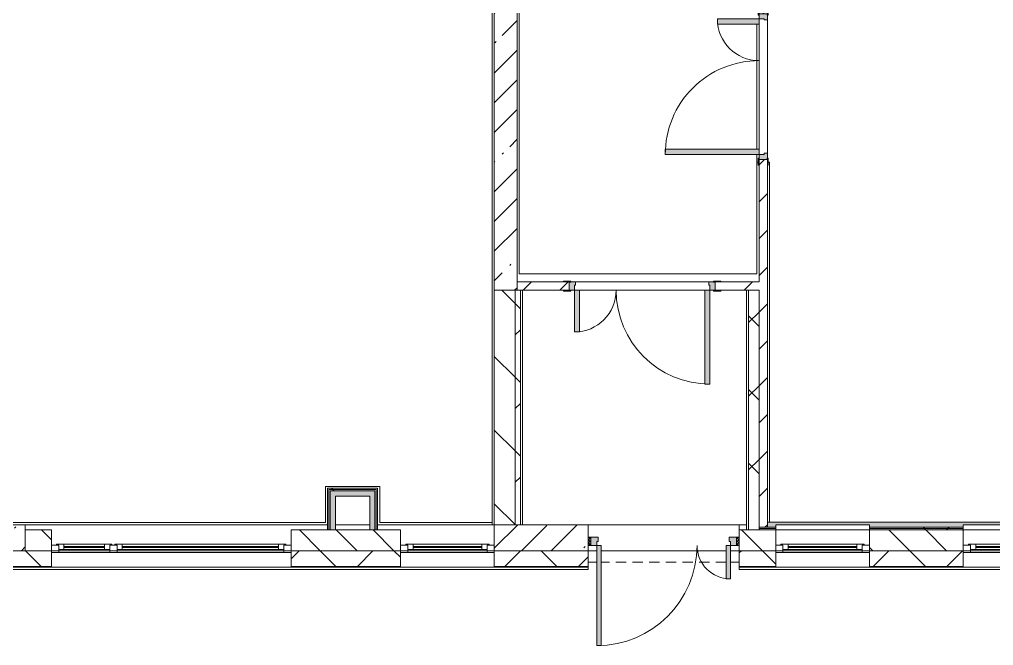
# Model space of a CAD drawing. Header units: millimetres. Extents: x -3724 to 231642, y -8553 to 29017.
# Drawn here: x 182278 to 191624, y -1010 to 5000 of the extents above; entities that cross this region are included whole.
import ezdxf

# ---------------------------------------------------------------- set-up
doc = ezdxf.new("R2010")
doc.units = ezdxf.units.MM
doc.linetypes.add('200_ШТРИХ__ш1_п0_6_', pattern=[160, 100, -60])
for name, color, linetype, lineweight in [('A-DETL-MBND-1', 7, '200_ШТРИХ__ш1_п0_6_', 9), ('A-GENM-1', 7, 'Continuous', 5), ('A-GLAZ-2', 7, 'Continuous', 5), ('A-WALL', 7, 'Continuous', 9), ('A-WALL-3', 7, 'Continuous', 5), ('I-WALL-3', 7, 'Continuous', 5), ('S-COLS-2', 7, 'Continuous', 5)]:
    doc.layers.add(name, color=color, linetype=linetype, lineweight=lineweight)
for name, color, linetype, lineweight, true_color in [('A-DOOR-2', 7, 'Continuous', 5, 0xaaaaaa), ('A-DOOR-3', 7, 'Continuous', 5, 0xe2e2e2), ('A-DOOR-FRAM-3', 7, 'Continuous', 5, 0xe2e2e2), ('A-DOOR-FRAM-4', 7, 'Continuous', 5, 0xaaaaaa), ('A-FLOR-1', 7, 'Continuous', 5, 0xaaaaaa), ('I-WALL-2', 7, 'Continuous', 9, 0xe7e7e7)]:
    doc.layers.add(name, color=color, linetype=linetype, lineweight=lineweight, true_color=true_color)
pattern_1 = [(45, (79704.28, 0), (-176.7767, 176.7767), [])]
pattern_2 = [(45, (79704.3, 0), (-353.5534, 353.5534), []), (135, (79704.3, 0), (-353.5534, -353.5534), [])]
pattern_3 = [(45, (79704.28, 0), (-285.1231, 285.1231), []), (45, (79989.4, 0), (-285.1231, 285.1231), [504.031, -100.806, 16.764, -84.042])]
pattern_4 = [(45, (79704.3, 0), (-530.33, 530.33), []), (135, (79704.3, 0), (-530.33, -530.33), [])]

# ---------------------------------------------------------------- blocks, each defined once
blk = doc.blocks.new('120_Окно_СКБ_2Ст_Фрамуга сверху - 120_Окно_СКБ_2Ст_2300х2500_h_ ДОО-19727959-1_3_1_птичка')
at = {"layer": 'A-GLAZ-2'}
for p, q in [((-1150, -127), (-1150, -57)), ((-1150, -57), (-1080, -57)), ((1150, -57), (-1150, -57)), ((-1080, -57), (-1080, -127)), ((-1080, -57), (1080, -57)), ((520, -87), (-1080, -87)), ((-1080, -87), (-1080, -127)), ((-1030, -137), (-1030, -87)), ((470, -137), (470, -87)), ((520, -127), (520, -57)), ((520, -57), (590, -57)), ((520, -127), (520, -87)), ((590, -57), (590, -127)), ((1080, -87), (590, -87)), ((590, -87), (590, -127)), ((640, -137), (640, -87)), ((1030, -137), (1030, -87)), ((1080, -127), (1080, -57)), ((1080, -57), (1150, -57)), ((1080, -127), (1080, -87)), ((1150, -57), (1150, -127)), ((-1080, -127), (-1150, -127)), ((-1150, -127), (-1100, -127)), ((-1080, -127), (-1100, -127)), ((-1100, -127), (-1100, -137)), ((-1100, -137), (540, -137)), ((540, -137), (-1100, -137)), ((-1030, -107), (470, -107)), ((470, -117), (-1030, -117)), ((590, -127), (520, -127)), ((540, -127), (520, -127)), ((540, -127), (570, -127)), ((540, -127), (570, -127)), ((540, -137), (540, -127)), ((590, -127), (570, -127)), ((570, -127), (570, -137)), ((570, -137), (1100, -137)), ((1100, -137), (570, -137)), ((640, -107), (1030, -107)), ((1030, -117), (640, -117)), ((1150, -127), (1080, -127)), ((1100, -127), (1080, -127)), ((1100, -127), (1150, -127)), ((1100, -137), (1100, -127))]:
    blk.add_line(p, q, dxfattribs=at)
blk = doc.blocks.new('BSC_Колонна _Прямоугольная - 250х900-V214-1_3_1_птичка')
at = {"layer": 'S-COLS-2'}
h = blk.add_hatch(dxfattribs=at)
h.set_pattern_fill('FP_175', color=256, style=0, pattern_type=2)
h.set_pattern_definition([(45, (-102180, -25), (-285.1231, 285.1231), []), (45, (-101894.88, -25), (-285.1231, 285.1231), [504.031, -100.806, 16.764, -84.042])])
h.paths.add_polyline_path([(-340.6, -125), (450, -125), (450, 125), (-450, 125), (-450, -125)])
for p, q in [((450, 125), (-450, 125)), ((-450, 125), (-450, -125)), ((450, -125), (450, 125)), ((-450, -125), (450, -125))]:
    blk.add_line(p, q, dxfattribs=at)
blk = doc.blocks.new('110_Дверь_СКБ_2Ст_Наружная - ДН-5_л__ Двухстворчатая 1350 х3800 _h_ в свету с верхним остеклением-21877029-1_3_1_птичка')
at = {"layer": 'A-DOOR-2'}
h = blk.add_hatch(dxfattribs=at)
h.set_pattern_fill('FP_176', color=256, style=0, pattern_type=2)
h.set_pattern_definition([(135, (1626.41, 164.685), (-14.14214, -14.14214), []), (225, (1626.41, 164.685), (14.14214, -14.14214), [])])
h.paths.add_polyline_path([(744.5, 50), (719.5, 50), (719.5, -30), (744.5, -30), (744.5, 10)])
at = {"layer": 'A-DOOR-3'}
for points in [[(659.5, 1010), (619.5, 1010), (619.5, 50), (659.5, 50), (659.5, 340.5)], [(-620.5, 370), (-620.5, 50), (-580.5, 50), (-580.5, 370)]]:
    blk.add_hatch(color=256, dxfattribs=at).paths.add_polyline_path(points)
h = blk.add_hatch(color=256, dxfattribs=at)
h.paths.add_polyline_path([(659.5, 50), (659.5, 10), (649.5, 10), (649.5, -30), (719.5, -30), (719.5, 50)])
h.paths.add_polyline_path([(-680.5, 50), (-680.5, -30), (-610.5, -30), (-610.5, 10), (-620.5, 10), (-620.5, 50), (-651.1, 50)])
at = {"layer": 'A-DOOR-FRAM-4'}
h = blk.add_hatch(dxfattribs=at)
h.set_pattern_fill('FP_177', color=256, style=0, pattern_type=2)
h.set_pattern_definition([(45, (-496.384, 164.685), (-14.1421, 14.1421), []), (135, (-496.384, 164.685), (-14.1421, -14.1421), [])])
h.paths.add_polyline_path([(-705.5, 50), (-705.5, -30), (-680.5, -30), (-680.5, 50)])
at = {"layer": 'A-DOOR-2'}
for p, q in [((659.5, 1010), (619.5, 1010)), ((619.5, 1010), (619.5, 50)), ((659.5, 50), (659.5, 1010)), ((-620.5, 370), (-620.5, 50)), ((-580.5, 370), (-620.5, 370)), ((-580.5, 50), (-580.5, 370)), ((-620.5, 50), (-580.5, 50)), ((619.5, 50), (659.5, 50))]:
    blk.add_line(p, q, dxfattribs=at)
for centre, radius, start, end in [((659.5, 50), 960, 90, 180), ((-620.5, 50), 320, 0, 90)]:
    blk.add_arc(centre, radius, start, end, dxfattribs=at)
at = {"layer": 'A-DOOR-FRAM-4'}
for p, q in [((-680.5, 50), (-705.5, 50)), ((-705.5, 50), (-705.5, -30)), ((-620.5, 50), (-680.5, 50)), ((-680.5, 50), (-680.5, -30)), ((-680.5, -30), (-680.5, 50)), ((-620.5, 10), (-620.5, 50)), ((-610.5, 10), (-620.5, 10)), ((-610.5, -30), (-610.5, 10)), ((659.5, 10), (649.5, 10)), ((649.5, 10), (649.5, -30)), ((659.5, 50), (659.5, 10)), ((719.5, 50), (659.5, 50)), ((719.5, -30), (719.5, 50)), ((744.5, 50), (719.5, 50)), ((719.5, 50), (719.5, -30)), ((744.5, -30), (744.5, 50)), ((-705.5, -30), (-680.5, -30)), ((-680.5, -30), (-610.5, -30)), ((649.5, -30), (719.5, -30)), ((719.5, -30), (744.5, -30))]:
    blk.add_line(p, q, dxfattribs=at)
blk = doc.blocks.new('120_Окно_СКБ_1Ст - 120_Окно_СКБ_1Ст 900х2500_h_ с форточкой-V244-1_3_1_птичка')
at = {"layer": 'A-GLAZ-2'}
for p, q in [((-450, -127), (-450, -57)), ((-450, -57), (-380, -57)), ((450, -57), (-450, -57)), ((-380, -57), (-380, -127)), ((380, -87), (-380, -87)), ((-380, -87), (-380, -127)), ((-330, -137), (-330, -87)), ((330, -137), (330, -87)), ((380, -127), (380, -57)), ((380, -57), (450, -57)), ((380, -127), (380, -87)), ((450, -57), (450, -127)), ((-380, -127), (-450, -127)), ((-450, -127), (-403.4, -127)), ((-380, -127), (-400, -127)), ((-400, -127), (-400, -137)), ((-400, -137), (400, -137)), ((400, -137), (-400, -137)), ((-330, -107), (330, -107)), ((330, -117), (-330, -117)), ((450, -127), (380, -127)), ((400, -127), (380, -127)), ((400, -127), (450, -127)), ((400, -137), (400, -127))]:
    blk.add_line(p, q, dxfattribs=at)
blk = doc.blocks.new('120_Окно_СКБ_1Ст - 120_Окно_СКБ_1Ст 900х2500_h_ с форточкой-22876038-1_3_1_птичка')
at = {"layer": 'A-GLAZ-2'}
for p, q in [((-450, -127), (-450, -57)), ((-450, -57), (-380, -57)), ((450, -57), (-450, -57)), ((-380, -57), (-380, -127)), ((380, -87), (-380, -87)), ((-380, -87), (-380, -127)), ((-330, -137), (-330, -87)), ((330, -137), (330, -87)), ((380, -127), (380, -57)), ((380, -57), (450, -57)), ((380, -127), (380, -87)), ((450, -57), (450, -127)), ((-380, -127), (-450, -127)), ((-450, -127), (-400, -127)), ((-380, -127), (-400, -127)), ((-400, -127), (-400, -137)), ((-400, -137), (400, -137)), ((400, -137), (-400, -137)), ((-330, -107), (330, -107)), ((330, -117), (-330, -117)), ((450, -127), (380, -127)), ((400, -127), (380, -127)), ((400, -127), (450, -127)), ((400, -137), (400, -127))]:
    blk.add_line(p, q, dxfattribs=at)
blk = doc.blocks.new('110_Дверь_СКБ_2Ст - Д-5_п_ Из игровой в коридор-32215844-1_3_1_птичка')
at = {"layer": 'A-DOOR-3'}
for points in [[(-637.5, 53.8), (-637.5, 40), (-587.5, 40), (-587.5, 940), (-637.5, 940), (-637.5, 60)], [(612.5, 57.5), (612.5, 40), (662.5, 42.7), (662.5, 440), (612.5, 440), (612.5, 60)]]:
    blk.add_hatch(color=256, dxfattribs=at).paths.add_polyline_path(points)
h = blk.add_hatch(color=256, dxfattribs=at)
h.paths.add_polyline_path([(-687.5, -40), (-627.5, -40), (-627.5, -10), (-637.5, -10), (-637.5, 40), (-687.5, 40)])
h.paths.add_polyline_path([(652.5, -10), (652.5, -40), (712.5, -40), (712.5, 40), (662.5, 40), (662.5, -10)])
at = {"layer": 'A-DOOR-FRAM-3'}
for points in [[(-742.5, 40), (-672.5, 40), (-672.5, 48), (-742.5, 48)], [(697.5, 48), (697.5, 40), (767.5, 40), (767.5, 48), (712.5, 48)], [(-742.5, -48), (-672.5, -48), (-672.5, -40), (-742.5, -40)], [(697.5, -47.8), (697.8, -48), (767.5, -48), (767.5, -40), (697.5, -40)]]:
    blk.add_hatch(color=256, dxfattribs=at).paths.add_polyline_path(points)
at = {"layer": 'A-DOOR-2'}
for p, q in [((-637.5, 940), (-637.5, 40)), ((-587.5, 940), (-637.5, 940)), ((-587.5, 40), (-587.5, 940)), ((662.5, 440), (612.5, 440)), ((612.5, 440), (612.5, 40)), ((662.5, 40), (662.5, 440)), ((-637.5, 40), (-587.5, 40)), ((612.5, 40), (662.5, 40))]:
    blk.add_line(p, q, dxfattribs=at)
for centre, radius, start, end in [((-637.5, 40), 900, 0, 90), ((662.5, 40), 400, 90, 180)]:
    blk.add_arc(centre, radius, start, end, dxfattribs=at)
at = {"layer": 'A-DOOR-FRAM-4'}
for p, q in [((-672.5, 48), (-742.5, 48)), ((-742.5, 48), (-742.5, 40)), ((-742.5, 40), (-672.5, 40)), ((-637.5, 40), (-687.5, 40)), ((-687.5, 40), (-687.5, -40)), ((-672.5, 40), (-672.5, 48)), ((-637.5, -10), (-637.5, 40)), ((662.5, 40), (662.5, -10)), ((712.5, 40), (662.5, 40)), ((767.5, 48), (697.5, 48)), ((697.5, 48), (697.5, 40)), ((697.5, 40), (767.5, 40)), ((712.5, -40), (712.5, 40)), ((767.5, 40), (767.5, 48)), ((-672.5, -40), (-742.5, -40)), ((-742.5, -40), (-742.5, -48)), ((-742.5, -48), (-672.5, -48)), ((-672.5, -39), (-687.5, -39)), ((-687.5, -39), (-687.5, -40)), ((-687.5, -40), (-627.5, -40)), ((-687.5, -40), (-672.5, -40)), ((-672.5, -40), (-672.5, -39)), ((-672.5, -48), (-672.5, -40)), ((-627.5, -10), (-637.5, -10)), ((-627.5, -40), (-627.5, -10)), ((662.5, -10), (652.5, -10)), ((652.5, -10), (652.5, -40)), ((652.5, -40), (712.5, -40)), ((712.5, -39), (697.5, -39)), ((697.5, -39), (697.5, -40)), ((697.5, -40), (712.5, -40)), ((767.5, -40), (697.5, -40)), ((697.5, -40), (697.5, -48)), ((697.5, -48), (767.5, -48)), ((712.5, -40), (712.5, -39)), ((767.5, -48), (767.5, -40))]:
    blk.add_line(p, q, dxfattribs=at)
blk = doc.blocks.new('Рисунок_горы - Рисунок_горы-31934381-1_3_1_птичка')
at = {"layer": 'A-GENM-1'}
for p, q in [((107109, 4374.4), (107109, 4384)), ((107109, 4308.3), (107109, 4334.6)), ((107109, 4258.7), (107109, 4082.8)), ((107109, 3759.7), (107109, 3739.9)), ((107109, 3402.6), (107109, 3715.1)), ((107109, 3715.1), (107109, 3402.6)), ((107109, 3400.4), (107109, 3402.6)), ((107109, 3402.6), (107109, 3400.4)), ((107109, 3083.5), (107109, 3033.8)), ((107109, 3033.8), (107109, 3083.5)), ((107109, 2902.9), (107109, 2510.3)), ((107109, 2349.5), (107109, 2318.8)), ((107109, 1892.3), (107109, 1912.9)), ((107109, 1600.7), (107109, 1631.9)), ((107109, 1293.1), (107109, 1296.4)), ((107109, 950.1), (107109, 1139.3)), ((107109, 1139.3), (107109, 950.1)), ((107109, 1122.4), (107109, 1119.9)), ((107109, 1119.9), (107109, 756.7)), ((107109, 988.4), (107109, 946.8)), ((107109, 928), (107109, 950.1)), ((107109, 950.1), (107109, 928)), ((107109, 800), (107109, 928)), ((107109, 928), (107109, 800))]:
    blk.add_line(p, q, dxfattribs=at)
for points in [[(107109, 4996.9), (107109, 5086.6), (107109, 5046.4), (107109, 4960)], [(107109, 4997.1), (107109, 5021), (107109, 5029.3), (107109, 5042)], [(107109, 5030.9), (107109, 5009.2), (107109, 4973.1), (107109, 4936.1)], [(107109, 4931.1), (107109, 4949.6), (107109, 4972.3), (107109, 4997.1)], [(107109, 4801.5), (107109, 4837.3), (107109, 4769), (107109, 4683.1)], [(107109, 4745.8), (107109, 4834.9), (107109, 4778.8), (107109, 4694)], [(107109, 4729.3), (107109, 4734.7), (107109, 4740.2), (107109, 4745.8)], [(107109, 4610.3), (107109, 4692.4), (107109, 4646), (107109, 4564.5)], [(107109, 4560.8), (107109, 4651.4), (107109, 4604.2), (107109, 4519)], [(107109, 4480.9), (107109, 4572.6), (107109, 4516.7), (107109, 4440.6)], [(107109, 4532.1), (107109, 4540.9), (107109, 4550.5), (107109, 4560.8)], [(107109, 4470.8), (107109, 4474.1), (107109, 4477.5), (107109, 4480.9)], [(107109, 4422.3), (107109, 4412.5), (107109, 4330.7), (107109, 4267.6)], [(107109, 4394.1), (107109, 4371.7), (107109, 4334), (107109, 4292)], [(107109, 4388.7), (107109, 4383.5), (107109, 4378.7), (107109, 4374.4)], [(107109, 4317.2), (107109, 4357.9), (107109, 4365.3), (107109, 4387.8)], [(107109, 4330.1), (107109, 4333.9), (107109, 4326.6), (107109, 4344.4)], [(107109, 4341.2), (107109, 4322.9), (107109, 4288.3), (107109, 4243.4)], [(107109, 4284.3), (107109, 4313.8), (107109, 4319.7), (107109, 4338.1)], [(107109, 4284.9), (107109, 4299.2), (107109, 4315.7), (107109, 4330.1)], [(107109, 4250.2), (107109, 4269), (107109, 4291.9), (107109, 4317.2)], [(107109, 4227.3), (107109, 4244.5), (107109, 4264.5), (107109, 4284.3)], [(107109, 4185.1), (107109, 4203.6), (107109, 4225.6), (107109, 4254)], [(107109, 4109.1), (107109, 4188.9), (107109, 4152.7), (107109, 4076.1)], [(107109, 4091.2), (107109, 4096.8), (107109, 4102.8), (107109, 4109.1)], [(107109, 4079.1), (107109, 4063.9), (107109, 4046.4), (107109, 4024.9)], [(107109, 3775), (107109, 3972.8), (107109, 3938.6), (107109, 4024.9)], [(107109, 3745.9), (107109, 3754.8), (107109, 3773.9), (107109, 3783.9)], [(107109, 3400.4), (107109, 3399.3), (107109, 3107.3), (107109, 3083.5)], [(107109, 3190.2), (107109, 3238.9), (107109, 3287.7), (107109, 3341.9)], [(107109, 2744.1), (107109, 2736.6), (107109, 2730.3), (107109, 2725.9)], [(107109, 2525.4), (107109, 2507.2), (107109, 2429.8), (107109, 2406.1)], [(107109, 2456.9), (107109, 2471.2), (107109, 2489.8), (107109, 2504.1)], [(107109, 2337.5), (107109, 2351), (107109, 2430.2), (107109, 2443.8)], [(107109, 2405.3), (107109, 2304), (107109, 2038.3), (107109, 1883.2)], [(107109, 2043.8), (107109, 2143), (107109, 2375.7), (107109, 2404.3)], [(107109, 2331.2), (107109, 2332.9), (107109, 2334.9), (107109, 2337.1)], [(107109, 1964.2), (107109, 1942.5), (107109, 1888.8), (107109, 1862.5)], [(107109, 1865), (107109, 1870.5), (107109, 1877.1), (107109, 1884.9)], [(107109, 1599.1), (107109, 1599.6), (107109, 1600.2), (107109, 1600.7)], [(107109, 1378.1), (107109, 1344.4), (107109, 1311.3), (107109, 1280.5)], [(107109, 1292.6), (107109, 1292.8), (107109, 1292.9), (107109, 1293.1)], [(107109, 1204.2), (107109, 1240.1), (107109, 1272.7), (107109, 1284.6)], [(107109, 1137.1), (107109, 1123.8), (107109, 1106.1), (107109, 1089.8)], [(107109, 954), (107109, 984.2), (107109, 1099.5), (107109, 1129.6)], [(107109, 1118), (107109, 1118.9), (107109, 1120.3), (107109, 1122.4)], [(107109, 1045.3), (107109, 1029.5), (107109, 1010.6), (107109, 988.4)], [(107109, 800), (107109, 789.3), (107109, 658.8), (107109, 644.1)], [(107109, 792), (107109, 794.5), (107109, 796.8), (107109, 798.8)]]:
    blk.add_open_spline(points, degree=3, dxfattribs=at)
for points, knots in [([(107109, 4960), (107109, 4960), (107109, 4956.1), (107109, 4952.3), (107109, 4948.7)], [0.25, 0.25, 0.25, 0.25, 0.25000001, 0.28399855, 0.28399855, 0.28399855, 0.28399855]), ([(107109, 4936.1), (107109, 4936.1), (107109, 4926.5), (107109, 4918.4), (107109, 4911.6)], [0.5, 0.5, 0.5, 0.5, 0.50000001, 0.54626834, 0.54626834, 0.54626834, 0.54626834]), ([(107109, 4694), (107109, 4694), (107109, 4691.5), (107109, 4689.2), (107109, 4687)], [0.33333333, 0.33333333, 0.33333333, 0.33333333, 0.33333334, 0.35272752, 0.35272752, 0.35272752, 0.35272752]), ([(107109, 4683.1), (107109, 4683.1), (107109, 4671.1), (107109, 4660.8), (107109, 4652.1)], [0.33333333, 0.33333333, 0.33333333, 0.33333333, 0.33333334, 0.39533288, 0.39533288, 0.39533288, 0.39533288]), ([(107109, 4564.5), (107109, 4564.5), (107109, 4561.6), (107109, 4558.7), (107109, 4555.8)], [0.25, 0.25, 0.25, 0.25, 0.25000001, 0.27812833, 0.27812833, 0.27812833, 0.27812833]), ([(107109, 4519), (107109, 4519), (107109, 4515.6), (107109, 4512.5), (107109, 4509.5)], [0.33333333, 0.33333333, 0.33333333, 0.33333333, 0.33333334, 0.35936192, 0.35936192, 0.35936192, 0.35936192]), ([(107109, 4440.6), (107109, 4440.6), (107109, 4438.1), (107109, 4435.6), (107109, 4433.3)], [0.33333333, 0.33333333, 0.33333333, 0.33333333, 0.33333334, 0.35422079, 0.35422079, 0.35422079, 0.35422079]), ([(107109, 4384), (107109, 4384), (107109, 4407.4), (107109, 4419.2), (107109, 4422.4)], [0.059701493, 0.059701493, 0.059701493, 0.059701493, 0.059701503, 0.063019148, 0.063019148, 0.063019148, 0.063019148]), ([(107109, 4387.8), (107109, 4387.8), (107109, 4392.8), (107109, 4397.1), (107109, 4400.6)], [0.25, 0.25, 0.25, 0.25, 0.25000001, 0.26793827, 0.26793827, 0.26793827, 0.26793827]), ([(107109, 4355.8), (107109, 4355.8), (107109, 4362.9), (107109, 4368.3), (107109, 4374.4)], [0.02985075, 0.02985075, 0.02985075, 0.02985075, 0.02985076, 0.04477612, 0.04477612, 0.04477612, 0.04477612]), ([(107109, 4374.4), (107109, 4374.4), (107109, 4368.3), (107109, 4362.9), (107109, 4355.8)], [0.589928058, 0.589928058, 0.589928058, 0.589928058, 0.589928068, 0.597122302, 0.597122302, 0.597122302, 0.597122302]), ([(107109, 4344.4), (107109, 4344.4), (107109, 4347.6), (107109, 4352.1), (107109, 4355.8)], [0.01492537, 0.01492537, 0.01492537, 0.01492537, 0.01492538, 0.02985075, 0.02985075, 0.02985075, 0.02985075]), ([(107109, 4355.8), (107109, 4355.8), (107109, 4352.1), (107109, 4347.6), (107109, 4344.4)], [0.597122302, 0.597122302, 0.597122302, 0.597122302, 0.597122312, 0.604316547, 0.604316547, 0.604316547, 0.604316547]), ([(107109, 4344.4), (107109, 4344.4), (107109, 4338), (107109, 4334.8), (107109, 4333.2)], [0.604316547, 0.604316547, 0.604316547, 0.604316547, 0.604316557, 0.606930306, 0.606930306, 0.606930306, 0.606930306]), ([(107109, 4338.1), (107109, 4338.1), (107109, 4340.2), (107109, 4342.1), (107109, 4343.8)], [0.2, 0.2, 0.2, 0.2, 0.20000001, 0.209156175, 0.209156175, 0.209156175, 0.209156175]), ([(107109, 4330.1), (107109, 4330.1), (107109, 4309.7), (107109, 4273.5), (107109, 4254)], [0.18181818, 0.18181818, 0.18181818, 0.18181818, 0.18181819, 0.27272727, 0.27272727, 0.27272727, 0.27272727]), ([(107109, 4254), (107109, 4254), (107109, 4273.5), (107109, 4309.7), (107109, 4330.1)], [0.97014925, 0.97014925, 0.97014925, 0.97014925, 0.97014926, 1, 1, 1, 1]), ([(107109, 4330.1), (107109, 4330.1), (107109, 4315.7), (107109, 4299.2), (107109, 4284.9)], [0.611510791, 0.611510791, 0.611510791, 0.611510791, 0.611510801, 0.617072383, 0.617072383, 0.617072383, 0.617072383]), ([(107109, 4267.6), (107109, 4267.6), (107109, 4277.2), (107109, 4300.9), (107109, 4308.3)], [0.07462687, 0.07462687, 0.07462687, 0.07462687, 0.07462688, 0.08955224, 0.08955224, 0.08955224, 0.08955224]), ([(107109, 4308.3), (107109, 4308.3), (107109, 4294.5), (107109, 4267.6), (107109, 4258.7)], [0.08955224, 0.08955224, 0.08955224, 0.08955224, 0.08955225, 0.10447761, 0.10447761, 0.10447761, 0.10447761]), ([(107109, 4292), (107109, 4292), (107109, 4265.3), (107109, 4244.8), (107109, 4230)], [0.5, 0.5, 0.5, 0.5, 0.50000001, 0.58414538, 0.58414538, 0.58414538, 0.58414538]), ([(107109, 4254), (107109, 4254), (107109, 4225.6), (107109, 4203.6), (107109, 4185.1)], [0.27272727, 0.27272727, 0.27272727, 0.27272727, 0.27272728, 0.29544577, 0.29544577, 0.29544577, 0.29544577]), ([(107109, 4243.4), (107109, 4243.4), (107109, 4226), (107109, 4206.3), (107109, 4193.2)], [0.4, 0.4, 0.4, 0.4, 0.4, 0.5001034, 0.5001034, 0.5001034, 0.5001034]), ([(107109, 4082.8), (107109, 4082.8), (107109, 3948.4), (107109, 3856.6), (107109, 3759.7)], [0.11940299, 0.11940299, 0.11940299, 0.11940299, 0.119403, 0.13432836, 0.13432836, 0.13432836, 0.13432836]), ([(107109, 4024.9), (107109, 4024.9), (107109, 4046.4), (107109, 4063.9), (107109, 4079.1)], [0.955223881, 0.955223881, 0.955223881, 0.955223881, 0.955223891, 0.958256249, 0.958256249, 0.958256249, 0.958256249]), ([(107109, 4076.1), (107109, 4076.1), (107109, 4075.5), (107109, 4074.9), (107109, 4074.4)], [0.333333333, 0.333333333, 0.333333333, 0.333333333, 0.333333343, 0.338840464, 0.338840464, 0.338840464, 0.338840464]), ([(107109, 4024.9), (107109, 4024.9), (107109, 3938.6), (107109, 3972.8), (107109, 3775)], [0.36363636, 0.36363636, 0.36363636, 0.36363636, 0.36363637, 0.45334444, 0.45334444, 0.45334444, 0.45334444]), ([(107109, 3797.9), (107109, 3797.9), (107109, 3816.7), (107109, 3834.4), (107109, 3846.7)], [0.4, 0.4, 0.4, 0.4, 0.40000001, 0.48323063, 0.48323063, 0.48323063, 0.48323063]), ([(107109, 3400.4), (107109, 3400.4), (107109, 3384.7), (107109, 3360.7), (107109, 3341.9)], [0.71942446, 0.71942446, 0.71942446, 0.71942446, 0.71942447, 0.726618705, 0.726618705, 0.726618705, 0.726618705]), ([(107109, 3083.5), (107109, 3083.5), (107109, 3107), (107109, 3392), (107109, 3400.2)], [0.88059701, 0.88059701, 0.88059701, 0.88059701, 0.88059702, 0.89533399, 0.89533399, 0.89533399, 0.89533399]), ([(107109, 3341.9), (107109, 3341.9), (107109, 3287.7), (107109, 3238.9), (107109, 3190.2)], [0.726618705, 0.726618705, 0.726618705, 0.726618705, 0.726618715, 0.730787086, 0.730787086, 0.730787086, 0.730787086]), ([(107109, 2725.9), (107109, 2725.9), (107109, 2730.3), (107109, 2736.6), (107109, 2744.1)], [0.4375, 0.4375, 0.4375, 0.4375, 0.43750001, 0.446836628, 0.446836628, 0.446836628, 0.446836628]), ([(107109, 2640.3), (107109, 2640.3), (107109, 2667.3), (107109, 2700.2), (107109, 2725.9)], [0.375, 0.375, 0.375, 0.375, 0.37500001, 0.4375, 0.4375, 0.4375, 0.4375]), ([(107109, 2725.9), (107109, 2725.9), (107109, 2700.2), (107109, 2667.3), (107109, 2640.3)], [0.776978417, 0.776978417, 0.776978417, 0.776978417, 0.776978427, 0.784172662, 0.784172662, 0.784172662, 0.784172662]), ([(107109, 2640.3), (107109, 2640.3), (107109, 2621.3), (107109, 2621.6), (107109, 2581.4)], [0.784172662, 0.784172662, 0.784172662, 0.784172662, 0.784172672, 0.791366906, 0.791366906, 0.791366906, 0.791366906]), ([(107109, 2581.4), (107109, 2581.4), (107109, 2593), (107109, 2601.2), (107109, 2607.5)], [0.3125, 0.3125, 0.3125, 0.3125, 0.31250001, 0.33053184, 0.33053184, 0.33053184, 0.33053184]), ([(107109, 2510.3), (107109, 2510.3), (107109, 2529), (107109, 2562.7), (107109, 2581.4)], [0.25, 0.25, 0.25, 0.25, 0.25000001, 0.3125, 0.3125, 0.3125, 0.3125]), ([(107109, 2581.4), (107109, 2581.4), (107109, 2562.7), (107109, 2529), (107109, 2510.3)], [0.791366906, 0.791366906, 0.791366906, 0.791366906, 0.791366916, 0.798561151, 0.798561151, 0.798561151, 0.798561151]), ([(107109, 2515.4), (107109, 2515.4), (107109, 2518.6), (107109, 2521.6), (107109, 2524.6)], [0.8059701493, 0.8059701493, 0.8059701493, 0.8059701493, 0.8059701593, 0.8067083807, 0.8067083807, 0.8067083807, 0.8067083807]), ([(107109, 2510.3), (107109, 2510.3), (107109, 2483), (107109, 2428.7), (107109, 2405.3)], [0.798561151, 0.798561151, 0.798561151, 0.798561151, 0.798561161, 0.805755396, 0.805755396, 0.805755396, 0.805755396]), ([(107109, 2406.1), (107109, 2406.1), (107109, 2391.5), (107109, 2376.5), (107109, 2365.1)], [0.14285714, 0.14285714, 0.14285714, 0.14285714, 0.14285715, 0.23291326, 0.23291326, 0.23291326, 0.23291326]), ([(107109, 2405.3), (107109, 2405.3), (107109, 2381.5), (107109, 2144.3), (107109, 2043.8)], [0.805755396, 0.805755396, 0.805755396, 0.805755396, 0.805755406, 0.811968093, 0.811968093, 0.811968093, 0.811968093]), ([(107109, 1883.2), (107109, 1883.2), (107109, 1772), (107109, 1712.3), (107109, 1580.9)], [0.05882353, 0.05882353, 0.05882353, 0.05882353, 0.05882354, 0.11764706, 0.11764706, 0.11764706, 0.11764706]), ([(107109, 1684.9), (107109, 1684.9), (107109, 1697.8), (107109, 1708.8), (107109, 1716.3)], [0.76119403, 0.76119403, 0.76119403, 0.76119403, 0.76119404, 0.767117462, 0.767117462, 0.767117462, 0.767117462]), ([(107109, 1640.8), (107109, 1640.8), (107109, 1660.5), (107109, 1675.7), (107109, 1684.9)], [0.74626866, 0.74626866, 0.74626866, 0.74626866, 0.74626867, 0.76119403, 0.76119403, 0.76119403, 0.76119403]), ([(107109, 1580.9), (107109, 1580.9), (107109, 1528.6), (107109, 1484.2), (107109, 1440.4)], [0.11764706, 0.11764706, 0.11764706, 0.11764706, 0.11764707, 0.17647059, 0.17647059, 0.17647059, 0.17647059]), ([(107109, 1440.4), (107109, 1440.4), (107109, 1388), (107109, 1350.4), (107109, 1277.3)], [0.17647059, 0.17647059, 0.17647059, 0.17647059, 0.1764706, 0.23529412, 0.23529412, 0.23529412, 0.23529412]), ([(107109, 1280.5), (107109, 1280.5), (107109, 1311.3), (107109, 1344.4), (107109, 1378.1)], [0.52941176, 0.52941176, 0.52941176, 0.52941176, 0.52941177, 0.55016053, 0.55016053, 0.55016053, 0.55016053]), ([(107109, 1284.6), (107109, 1284.6), (107109, 1286), (107109, 1287), (107109, 1287.8)], [0.626865672, 0.626865672, 0.626865672, 0.626865672, 0.626865682, 0.62980849, 0.62980849, 0.62980849, 0.62980849]), ([(107109, 1141.9), (107109, 1141.9), (107109, 1191.5), (107109, 1233.3), (107109, 1280.5)], [0.47058824, 0.47058824, 0.47058824, 0.47058824, 0.47058825, 0.52941176, 0.52941176, 0.52941176, 0.52941176]), ([(107109, 1280.5), (107109, 1280.5), (107109, 1233.3), (107109, 1191.5), (107109, 1141.9)], [0.856115108, 0.856115108, 0.856115108, 0.856115108, 0.856115118, 0.863309353, 0.863309353, 0.863309353, 0.863309353]), ([(107109, 1277.3), (107109, 1277.3), (107109, 1224.5), (107109, 1174), (107109, 1122.4)], [0.23529412, 0.23529412, 0.23529412, 0.23529412, 0.23529413, 0.29411765, 0.29411765, 0.29411765, 0.29411765]), ([(107109, 1136.5), (107109, 1136.5), (107109, 1140.6), (107109, 1144), (107109, 1146.8)], [0.4, 0.4, 0.4, 0.4, 0.40000001, 0.41578086, 0.41578086, 0.41578086, 0.41578086]), ([(107109, 1141.9), (107109, 1141.9), (107109, 1136.4), (107109, 1133.6), (107109, 1127.2)], [0.52238806, 0.52238806, 0.52238806, 0.52238806, 0.52238807, 0.53731343, 0.53731343, 0.53731343, 0.53731343]), ([(107109, 1141.9), (107109, 1141.9), (107109, 1141.3), (107109, 1140.6), (107109, 1140)], [0.863309353, 0.863309353, 0.863309353, 0.863309353, 0.863309363, 0.867844855, 0.867844855, 0.867844855, 0.867844855]), ([(107109, 1127.2), (107109, 1127.2), (107109, 1126.9), (107109, 1126.6), (107109, 1126.3)], [0.537313433, 0.537313433, 0.537313433, 0.537313433, 0.537313443, 0.538853987, 0.538853987, 0.538853987, 0.538853987]), ([(107109, 1122.4), (107109, 1122.4), (107109, 1121.9), (107109, 1121.4), (107109, 1120.9)], [0.294117647, 0.294117647, 0.294117647, 0.294117647, 0.294117657, 0.297479799, 0.297479799, 0.297479799, 0.297479799]), ([(107109, 644.1), (107109, 644.1), (107109, 658.8), (107109, 789.3), (107109, 800)], [0.44776119, 0.44776119, 0.44776119, 0.44776119, 0.4477612, 0.46268657, 0.46268657, 0.46268657, 0.46268657]), ([(107109, 800), (107109, 800), (107109, 797.8), (107109, 795.1), (107109, 792)], [0.8920863309, 0.8920863309, 0.8920863309, 0.8920863309, 0.8920863409, 0.8929568714, 0.8929568714, 0.8929568714, 0.8929568714]), ([(107109, 644.1), (107109, 644.1), (107109, 574.3), (107109, 193.6), (107109, 162.6)], [0.05555556, 0.05555556, 0.05555556, 0.05555556, 0.05555557, 0.11111111, 0.11111111, 0.11111111, 0.11111111]), ([(107109, 162.6), (107109, 162.6), (107109, 193.6), (107109, 574.3), (107109, 644.1)], [0.43283582, 0.43283582, 0.43283582, 0.43283582, 0.43283583, 0.44776119, 0.44776119, 0.44776119, 0.44776119]), ([(107109, 156), (107109, 156), (107109, 158.5), (107109, 160.2), (107109, 161.2)], [0.417910448, 0.417910448, 0.417910448, 0.417910448, 0.417910458, 0.420871746, 0.420871746, 0.420871746, 0.420871746])]:
    blk.add_open_spline(points, degree=3, knots=knots, dxfattribs=at)
blk = doc.blocks.new('110_Дверь_СКБ_2Ст - Д-2а_п_ Из коридора на лестницу-32239107-1_3_1_птичка')
at = {"layer": 'A-DOOR-3'}
for points in [[(-637.5, 940), (-637.5, 40), (-587.5, 40), (-587.5, 940)], [(612.5, 440), (612.5, 40), (662.5, 40), (662.5, 440)]]:
    blk.add_hatch(color=256, dxfattribs=at).paths.add_polyline_path(points)
h = blk.add_hatch(color=256, dxfattribs=at)
h.paths.add_polyline_path([(662.5, 40), (662.5, -10), (652.5, -10), (652.5, -40), (712.5, -40), (712.5, 40)])
h.paths.add_polyline_path([(-637.5, 40), (-687.5, 40), (-687.5, -40), (-627.5, -40), (-627.5, -10), (-637.5, -10)])
at = {"layer": 'A-DOOR-FRAM-3'}
for points in [[(-695.5, 48), (-742.5, 48), (-742.5, 40), (-672.5, 40), (-672.5, 48), (-687.5, 48)], [(697.5, 48), (697.5, 40), (767.5, 40), (767.5, 48), (712.5, 48)], [(-672.5, -40), (-742.5, -40), (-742.5, -48), (-672.5, -44)], [(697.5, -40), (697.5, -48), (767.5, -48), (767.5, -40), (712.5, -40)]]:
    blk.add_hatch(color=256, dxfattribs=at).paths.add_polyline_path(points)
at = {"layer": 'A-DOOR-2'}
for p, q in [((-637.5, 940), (-637.5, 40)), ((-587.5, 940), (-637.5, 940)), ((-587.5, 40), (-587.5, 940)), ((662.5, 440), (612.5, 440)), ((612.5, 440), (612.5, 40)), ((662.5, 40), (662.5, 440)), ((-637.5, 40), (-587.5, 40)), ((612.5, 40), (662.5, 40))]:
    blk.add_line(p, q, dxfattribs=at)
for centre, radius, start, end in [((-637.5, 40), 900, 0, 90), ((662.5, 40), 400, 90, 180)]:
    blk.add_arc(centre, radius, start, end, dxfattribs=at)
at = {"layer": 'A-DOOR-FRAM-4'}
for p, q in [((-672.5, 48), (-742.5, 48)), ((-742.5, 48), (-742.5, 40)), ((-742.5, 40), (-672.5, 40)), ((-637.5, 40), (-687.5, 40)), ((-687.5, 40), (-687.5, -40)), ((-672.5, 40), (-672.5, 48)), ((-637.5, -10), (-637.5, 40)), ((662.5, 40), (662.5, -10)), ((712.5, 40), (662.5, 40)), ((767.5, 48), (697.5, 48)), ((697.5, 48), (697.5, 40)), ((697.5, 40), (767.5, 40)), ((712.5, -40), (712.5, 40)), ((767.5, 40), (767.5, 48)), ((-672.5, -40), (-742.5, -40)), ((-742.5, -40), (-742.5, -48)), ((-742.5, -48), (-672.5, -48)), ((-672.5, -39), (-687.5, -39)), ((-687.5, -39), (-687.5, -40)), ((-687.5, -40), (-627.5, -40)), ((-687.5, -40), (-672.5, -40)), ((-672.5, -40), (-672.5, -39)), ((-672.5, -48), (-672.5, -40)), ((-627.5, -10), (-637.5, -10)), ((-627.5, -40), (-627.5, -10)), ((662.5, -10), (652.5, -10)), ((652.5, -10), (652.5, -40)), ((652.5, -40), (712.5, -40)), ((712.5, -39), (697.5, -39)), ((697.5, -39), (697.5, -40)), ((697.5, -40), (712.5, -40)), ((767.5, -40), (697.5, -40)), ((697.5, -40), (697.5, -48)), ((697.5, -48), (767.5, -48)), ((712.5, -40), (712.5, -39)), ((767.5, -48), (767.5, -40))]:
    blk.add_line(p, q, dxfattribs=at)

msp = doc.modelspace()

# ---------------------------------------------------------------- hatches: boundary and pattern name
at = {"layer": 'A-WALL-3'}
h = msp.add_hatch(dxfattribs=at)
h.set_pattern_fill('FP_119', color=256, style=0, pattern_type=2)
h.set_pattern_definition([(135, (79704.28, 0), (-176.7767, -176.7767), [])])
h.paths.add_polyline_path([(203434.3, -100), (203434.3, 100), (203234.3, 100), (203234.3, -100)])
h.paths.add_polyline_path([(171634.3, -100), (172434.3, -100), (172434.3, 100), (171634.3, 100), (171634.3, -68.4)])
h.paths.add_polyline_path([(174484.3, -100), (174484.3, 100), (174234.3, 100), (174234.3, -100)])
h.paths.add_polyline_path([(176809.3, -100), (177809.3, -100), (177809.3, 100), (176809.3, 100)])
h.paths.add_polyline_path([(200834.3, -100), (200934.3, -100), (200934.3, 100), (200834.3, 100), (200834.3, -11)])
h.paths.add_polyline_path([(180534.3, -100), (181434.3, -100), (181434.3, 100), (180534.3, 100), (180534.3, 82.2)])
h.paths.add_polyline_path([(182584.3, -100), (182584.3, 100), (182334.3, 100), (182334.3, -100)])
h.paths.add_polyline_path([(184884.3, -100), (185934.3, -100), (185934.3, 100), (184884.3, 100), (184884.3, -27.9)])
h.paths.add_polyline_path([(189374.3, -100), (189534.3, -100), (189534.3, 100), (189184.3, 100), (189184.3, -100), (189359.3, -100)])
h.paths.add_polyline_path([(199034.3, -100), (199034.3, 100), (198534.3, 100), (198534.3, -100), (198848.8, -100)])
h.paths.add_polyline_path([(190434.3, -100), (191334.3, -100), (191334.3, 100), (190434.3, 100), (190434.3, -55)])
h.paths.add_polyline_path([(196226.8, -100), (196734.3, -100), (196734.3, 100), (195684.3, 100), (195684.3, -100)])
h.paths.add_polyline_path([(193134.3, -100), (193384.3, -100), (193384.3, 100), (193134.3, 100), (193134.3, 42.1)])
h = msp.add_hatch(dxfattribs=at)
h.set_pattern_fill('FP_137', color=256, style=0, pattern_type=2)
h.set_pattern_definition(pattern_2)
h.paths.add_polyline_path([(168914.3, -250), (170734.3, -250), (170734.3, -100), (168914.3, -100)])
h.paths.add_polyline_path([(198324.4, -250), (199034.3, -250), (199034.3, -100), (197634.3, -100), (197634.3, -250)])
h.paths.add_polyline_path([(200422, -250), (200934.3, -250), (200934.3, -100), (199934.3, -100), (199934.3, -250)])
h.paths.add_polyline_path([(204781.4, -250), (204784.3, -250), (204784.3, -100), (203234.3, -100), (203234.3, -250), (204617.2, -250)])
h.paths.add_polyline_path([(187734.3, -250), (187734.3, -100), (186834.3, -100), (186834.3, -250), (187054.3, -250)])
h.paths.add_polyline_path([(189534.3, -250), (189534.3, -100), (189184.3, -100), (189184.3, -250), (189409.6, -250)])
h.paths.add_polyline_path([(185738.8, -250), (185934.3, -250), (185934.3, -100), (184884.3, -100), (184884.3, -250)])
h.paths.add_polyline_path([(192234.3, -250), (193384.3, -250), (193384.3, -100), (192234.3, -100), (192234.3, -210)])
h.paths.add_polyline_path([(196734.3, -250), (196734.3, -100), (195684.3, -100), (195684.3, -250), (196226.8, -250)])
h.paths.add_polyline_path([(191334.3, -250), (191334.3, -100), (190434.3, -100), (190434.3, -250)])
h.paths.add_polyline_path([(180534.3, -250), (182584.3, -250), (182584.3, -100), (180534.3, -100), (180534.3, -210.6)])
h.paths.add_polyline_path([(174484.3, -250), (174484.3, -100), (173334.3, -100), (173334.3, -250)])
h.paths.add_polyline_path([(176784.3, -250), (177834.3, -250), (177834.3, -100), (176784.3, -100), (176784.3, -210)])
h.paths.add_polyline_path([(172104.4, -250), (172434.3, -250), (172434.3, -100), (171634.3, -100), (171634.3, -250)])
h.paths.add_polyline_path([(179446, -250), (179634.3, -250), (179634.3, -100), (178734.3, -100), (178734.3, -250)])
at = {"layer": 'I-WALL-2'}
for points in [[(185309.3, 425), (185639.3, 425), (185639.3, 475), (185259.3, 475), (185259.3, 425)], [(185689.3, 100), (185689.3, 475), (185639.3, 475), (185639.3, 100)], [(185259.3, 100), (185309.3, 100), (185309.3, 425), (185259.3, 425), (185259.3, 150)], [(189520.1, 125), (189534.3, 125), (189534.3, 150), (190434.3, 150), (190434.3, 125), (191334.3, 127), (191334.3, 150), (192234.3, 150), (192234.3, 175), (189454.3, 170), (189454.3, 125), (189464.3, 125)]]:
    msp.add_hatch(color=256, dxfattribs=at).paths.add_polyline_path(points)
at = {"layer": 'I-WALL-3'}
h = msp.add_hatch(dxfattribs=at)
h.set_pattern_fill('FP_118', color=256, style=0, pattern_type=2)
h.set_pattern_definition(pattern_3)
h.paths.add_polyline_path([(187034.3, 2400), (187054.3, 2400), (187054.3, 10600), (186834.3, 10600), (186834.3, 2400)])
h = msp.add_hatch(dxfattribs=at)
h.set_pattern_fill('FP_135', color=256, style=0, pattern_type=2)
h.set_pattern_definition(pattern_1)
h.paths.add_polyline_path([(189374.3, 125), (189454.3, 125), (189454.3, 3655), (189374.3, 3655), (189374.3, 150)])
h.paths.add_polyline_path([(189424.3, 5055), (189454.3, 5055), (189454.3, 10400), (189374.3, 10400), (189374.3, 5055)])
h = msp.add_hatch(dxfattribs=at)
h.set_pattern_fill('FP_135', color=256, style=0, pattern_type=2)
h.set_pattern_definition(pattern_1)
h.paths.add_polyline_path([(187068.1, 2400), (187553.3, 2400), (187553.3, 2480), (187054.3, 2480), (187054.3, 2400)])
h.paths.add_polyline_path([(189254.3, 2400), (189374.3, 2400), (189371.4, 2480), (188953.3, 2480), (188953.3, 2400), (189184.3, 2400)])
h = msp.add_hatch(dxfattribs=at)
h.set_pattern_fill('FP_136', color=256, style=0, pattern_type=2)
h.set_pattern_definition([(135, (79704.3, 0), (-353.5534, -353.5534), [])])
h.paths.add_polyline_path([(186834.3, 150), (187034.3, 150), (187034.3, 2400), (186834.3, 2400), (186834.3, 816.7)])
h = msp.add_hatch(dxfattribs=at)
h.set_pattern_fill('FP_137', color=256, style=0, pattern_type=2)
h.set_pattern_definition(pattern_2)
h.paths.add_polyline_path([(187034.3, 150), (187084.3, 150), (187084.3, 2400), (187034.3, 2400), (187034.3, 668.5)])
h = msp.add_hatch(dxfattribs=at)
h.set_pattern_fill('FP_137', color=256, style=0, pattern_type=2)
h.set_pattern_definition(pattern_2)
h.paths.add_polyline_path([(189374.3, 100), (189374.3, 2400), (189274.3, 2400), (189274.3, 100), (189359.3, 100)])
h = msp.add_hatch(dxfattribs=at)
h.set_pattern_fill('FP_215', color=256, style=0, pattern_type=2)
h.set_pattern_definition(pattern_4)
h.paths.add_polyline_path([(185234.3, 487.5), (185701.8, 487.5), (185701.4, 500), (185234.3, 500)])
h = msp.add_hatch(dxfattribs=at)
h.set_pattern_fill('FP_215', color=256, style=0, pattern_type=2)
h.set_pattern_definition(pattern_4)
h.paths.add_polyline_path([(185259.3, 475), (185689.3, 475), (185688.9, 487.5), (185246.8, 487.5), (185246.8, 475)])
h = msp.add_hatch(dxfattribs=at)
h.set_pattern_fill('FP_215', color=256, style=0, pattern_type=2)
h.set_pattern_definition(pattern_4)
h.paths.add_polyline_path([(189374.3, 112.5), (189534.3, 112.5), (189534.3, 125), (189374.3, 125)])
h.paths.add_polyline_path([(191334.3, 112.5), (191334.3, 125), (190434.3, 125), (190434.3, 112.5)])
h = msp.add_hatch(dxfattribs=at)
h.set_pattern_fill('FP_215', color=256, style=0, pattern_type=2)
h.set_pattern_definition(pattern_4)
h.paths.add_polyline_path([(189409.6, 100), (189534.3, 100), (189534.3, 112.5), (189374.3, 112.5), (189374.3, 100), (189400.3, 100)])
h.paths.add_polyline_path([(191334.3, 100), (191334.3, 112.5), (190434.3, 112.5), (190434.3, 100)])
at = {"layer": 'S-COLS-2'}
h = msp.add_hatch(dxfattribs=at)
h.set_pattern_fill('FP_118', color=256, style=0, pattern_type=2)
h.set_pattern_definition(pattern_3)
h.paths.add_polyline_path([(187635.1, -100), (187734.3, -100), (187734.3, 150), (186834.3, 150), (186834.3, -100)])

# ---------------------------------------------------------------- linework, layer by layer
at = {"layer": 'A-DETL-MBND-1'}
for p, q in [((187819.3, -210), (187734.3, -210)), ((189059.3, -210), (187859.3, -210)), ((189184.3, -210), (189099.3, -210))]:
    msp.add_line(p, q, dxfattribs=at)
at = {"layer": 'A-FLOR-1'}
for p, q in [((186814.3, 170), (186814.3, 10380)), ((187074.3, 10380), (187074.3, 2557)), ((189353.3, 4955), (189353.3, 3755)), ((189354.3, 3755), (189354.3, 4955)), ((189353.3, 3705), (189353.3, 3630)), ((189354.3, 2557), (189354.3, 3705)), ((189353.3, 3630), (189366.3, 3630)), ((189462.3, 3630), (189474.3, 3630)), ((189474.3, 3630), (189474.3, 174.5)), ((187074.3, 2557), (189354.3, 2557)), ((188853.3, 2400), (187653.3, 2400)), ((185214.3, 170), (185214.3, 517.4)), ((185214.3, 517.4), (185734.3, 517.4)), ((185734.3, 517.4), (185734.3, 170)), ((181574.3, 170), (185214.3, 170)), ((185734.3, 170), (186814.3, 170)), ((187734.3, 150), (189184.3, 150))]:
    msp.add_line(p, q, dxfattribs=at)
at = {"layer": 'A-WALL'}
for p, q in [((187054.3, 2480), (187054.3, 2400)), ((187034.3, 2400), (186834.3, 2400)), ((187084.3, 2400), (187084.3, 150)), ((189374.3, 2400), (189254.3, 2400)), ((189274.3, 2400), (189274.3, 100)), ((189374.3, 2400), (189374.3, 125)), ((185246.8, 487.5), (185701.8, 487.5)), ((185246.8, 100), (185246.8, 487.5)), ((185259.3, 475), (185689.3, 475)), ((185259.3, 100), (185259.3, 475)), ((185689.3, 475), (185689.3, 100)), ((185701.8, 487.5), (185701.8, 100)), ((189254.3, 100), (189534.3, 100)), ((189534.3, 125), (189374.3, 125)), ((189534.3, 112.5), (189374.3, 112.5)), ((189454.3, 175), (189454.3, 125)), ((190434.3, 125), (191334.3, 125)), ((190434.3, 112.5), (191334.3, 112.5)), ((191334.3, 100), (190434.3, 100)), ((182334.3, -100), (182584.3, -100)), ((182584.3, -100), (182334.3, -100)), ((184884.3, -100), (185934.3, -100)), ((185934.3, -100), (184884.3, -100)), ((189184.3, -100), (189534.3, -100)), ((189534.3, -100), (189184.3, -100)), ((190434.3, -100), (191334.3, -100)), ((191334.3, -100), (190434.3, -100)), ((180534.3, -250), (182584.3, -250)), ((180534.3, -253), (182584.3, -253)), ((184884.3, -250), (185934.3, -250)), ((184884.3, -253), (185934.3, -253)), ((186834.3, -250), (187734.3, -250)), ((186834.3, -253), (187734.3, -253)), ((189184.3, -250), (189534.3, -250)), ((189184.3, -253), (189534.3, -253)), ((190434.3, -250), (191334.3, -250)), ((190434.3, -253), (191334.3, -253))]:
    msp.add_line(p, q, dxfattribs=at)
at = {"layer": 'A-WALL-3'}
for p, q in [((182584.3, 100), (182334.3, 100)), ((182584.3, -258), (182584.3, 100)), ((185934.3, 100), (184884.3, 100)), ((184884.3, 100), (184884.3, -258)), ((185934.3, -258), (185934.3, 100)), ((189254.3, 100), (189184.3, 100)), ((189184.3, 100), (189184.3, 30)), ((189534.3, -258), (189534.3, 100)), ((190434.3, 100), (190434.3, -258)), ((191334.3, -258), (191334.3, 100)), ((189184.3, -50), (189184.3, -280)), ((182584.3, -100), (184884.3, -100)), ((185934.3, -100), (187734.3, -100)), ((186834.3, -100), (186834.3, -258)), ((187734.3, -258), (187734.3, -100)), ((189534.3, -100), (190434.3, -100)), ((193134.3, -100), (191334.3, -100)), ((187734.3, -280), (168884.3, -280)), ((187734.3, -258), (177834.3, -258)), ((187734.3, -280), (187734.3, -258)), ((189184.3, -258), (192234.3, -258)), ((204964.3, -280), (189184.3, -280))]:
    msp.add_line(p, q, dxfattribs=at)
at = {"layer": 'I-WALL-3'}
for p, q in [((186834.3, 10400), (186834.3, 150)), ((187054.3, 2480), (187054.3, 10400)), ((189374.3, 3755), (189374.3, 4955)), ((189454.3, 4995), (189454.3, 3715)), ((189374.3, 3600), (189374.3, 2480)), ((189454.3, 175), (189454.3, 3600)), ((187498.3, 2480), (187054.3, 2480)), ((187613.3, 2480), (188893.3, 2480)), ((189374.3, 2480), (189008.3, 2480)), ((187034.3, 2400), (187034.3, 150)), ((187034.3, 2400), (187498.3, 2400)), ((187104.3, 150), (187104.3, 2400)), ((189008.3, 2400), (189254.3, 2400)), ((189254.3, 2400), (189254.3, 100)), ((185714.3, 500), (185234.3, 500)), ((185234.3, 500), (185234.3, 100)), ((185714.3, 100), (185714.3, 500)), ((185309.3, 425), (185639.3, 425)), ((185309.3, 100), (185309.3, 425)), ((185639.3, 425), (185639.3, 100)), ((182334.3, 150), (185234.3, 150)), ((185309.3, 150), (185639.3, 150)), ((185714.3, 150), (186834.3, 150)), ((186834.3, 150), (187034.3, 150)), ((187034.3, 150), (187104.3, 150)), ((187734.3, 150), (189254.3, 150)), ((189184.3, 150), (189184.3, 100)), ((189374.3, 125), (189374.3, 100)), ((192234.3, 175), (189454.3, 175)), ((189534.3, 100), (189534.3, 150)), ((189534.3, 150), (190434.3, 150)), ((190434.3, 100), (189534.3, 100)), ((190434.3, 150), (190434.3, 100)), ((191334.3, 100), (191334.3, 150)), ((191334.3, 150), (192234.3, 150)), ((192234.3, 100), (191334.3, 100)), ((184884.3, -100), (182584.3, -100)), ((186834.3, -100), (185934.3, -100)), ((187819.3, -100), (187734.3, -100)), ((189059.3, -100), (187859.3, -100)), ((189184.3, -100), (189099.3, -100)), ((190434.3, -100), (189534.3, -100)), ((192234.3, -100), (191334.3, -100))]:
    msp.add_line(p, q, dxfattribs=at)
at = {"layer": 'S-COLS-2'}
for p, q in [((187034.3, 150), (186834.3, 150)), ((186834.3, 150), (186834.3, -100)), ((187734.3, 150), (187034.3, 150)), ((187734.3, 30), (187734.3, 150)), ((187734.3, -100), (187734.3, -50)), ((186834.3, -100), (187734.3, -100))]:
    msp.add_line(p, q, dxfattribs=at)

# ---------------------------------------------------------------- block references
at = {"layer": 'A-DOOR-2'}
for name, p, rotation in [('110_Дверь_СКБ_2Ст - Д-5_п_ Из игровой в коридор-32215844-1_3_1_птичка', (189414.3, 4342.5), 89.99999999999991), ('110_Дверь_СКБ_2Ст - Д-2а_п_ Из коридора на лестницу-32239107-1_3_1_птичка', (188265.8, 2440), 180), ('110_Дверь_СКБ_2Ст_Наружная - ДН-5_л__ Двухстворчатая 1350 х3800 _h_ в свету с верхним остеклением-21877029-1_3_1_птичка', (188478.8, 0), 180)]:
    msp.add_blockref(name, p, dxfattribs=dict(at, rotation=rotation))
at = {"layer": 'A-GENM-1'}
msp.add_blockref('Рисунок_горы - Рисунок_горы-31934381-1_3_1_птичка', (79704.3, 0), dxfattribs=at)
at = {"layer": 'A-GLAZ-2', "rotation": 180}
for name, p in [('120_Окно_СКБ_2Ст_Фрамуга сверху - 120_Окно_СКБ_2Ст_2300х2500_h_ ДОО-19727959-1_3_1_птичка', (183734.3, -175)), ('120_Окно_СКБ_1Ст - 120_Окно_СКБ_1Ст 900х2500_h_ с форточкой-V244-1_3_1_птичка', (186384.3, -175)), ('120_Окно_СКБ_1Ст - 120_Окно_СКБ_1Ст 900х2500_h_ с форточкой-22876038-1_3_1_птичка', (189984.3, -175)), ('120_Окно_СКБ_1Ст - 120_Окно_СКБ_1Ст 900х2500_h_ с форточкой-22876038-1_3_1_птичка', (191784.3, -175))]:
    msp.add_blockref(name, p, dxfattribs=at)
at = {"layer": 'S-COLS-2'}
msp.add_blockref('BSC_Колонна _Прямоугольная - 250х900-V214-1_3_1_птичка', (181884.3, 25), dxfattribs=at)

doc.saveas('drawing.dxf')
